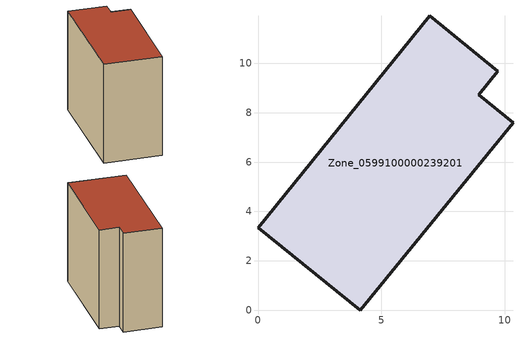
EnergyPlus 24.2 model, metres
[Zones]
Zone_0599100000239201
 floor ground (C_G): 0,3.35 6.95,11.93 9.71,9.67 8.94,8.72 10.33,7.59 4.15,0 z0
 wall outside (C_F): 4.15,0 10.33,7.59 8.94,8.72 9.71,9.67 6.95,11.93 0,3.35 4.15,0 z0:9.55
 roof outside (C_R): 6.95,11.93 0,3.35 4.15,0 10.33,7.59 8.94,8.72 9.71,9.67 z9.55
[BUILDING]
Pand.0599100000239201: North Axis=0; Terrain=City; Loads Convergence Tolerance Value=0.04; Temperature Convergence Tolerance Value=0.4; Solar Distribution=FullExterior; Maximum Number of Warmup Days=25; Minimum Number of Warmup Days=1
[Site:Location]
Rotterdam.The.Hague.AP_ZH_NLD Design_Conditions: Latitude=51.96; Longitude=4.45; Time Zone=1; Elevation=-4.5
[SITE:GROUNDTEMPERATURE:BUILDINGSURFACE]
18, 18, 18, 18, 18, 18, 18, 18, 18, 18, 18, 18
[MATERIAL] Thermal Absorptance=0.9; Solar Absorptance=0.7; Visible Absorptance=0.7
Name | Roughness | Thickness | Conductivity | Density | Specific Heat
G.TI.1946 | MediumSmooth | 0.15 | 1 | 540 | 1210
F.TI.1946 | Rough | 0.3 | 0.857143 | 1920 | 840
R.TI.1946 | MediumRough | 0.2 | 0.1 | 1500 | 1000
[CONSTRUCTION]
C_G: G.TI.1946
C_F: F.TI.1946
C_R: R.TI.1946
[ZONE]
Zone_0599100000239201: Type=1; Multiplier=1; Ceiling Height=Autocalculate; Volume=Autocalculate; Floor Area=autocalculate; Part of Total Floor Area=Yes
[ZONEINFILTRATION:DESIGNFLOWRATE]
Infil_Zone_0599100000239201: Zone or ZoneList or Space or SpaceList=Zone_0599100000239201; Schedule=AlwaysOn; Design Flow Rate Calculation Method=Flow/Area; Flow Rate per Floor Area=0.003; Constant Term Coefficient=1; Temperature Term Coefficient=0; Velocity Term Coefficient=0; Velocity Squared Term Coefficient=0
[HVACTEMPLATE:ZONE:IDEALLOADSAIRSYSTEM]
Zone_0599100000239201: Maximum Heating Supply Air Temperature=50; Minimum Cooling Supply Air Temperature=13; Maximum Heating Supply Air Humidity Ratio=0.0156; Minimum Cooling Supply Air Humidity Ratio=0.0077; Heating Limit=NoLimit; Cooling Limit=NoLimit; Dehumidification Control Type=ConstantSensibleHeatRatio; Cooling Sensible Heat Ratio=0.7; Dehumidification Setpoint=60; Humidification Control Type=None; Humidification Setpoint=30; Outdoor Air Method=None; Outdoor Air Flow Rate per Person=0.00944; Outdoor Air Flow Rate per Zone Floor Area=0; Outdoor Air Flow Rate per Zone=0; Demand Controlled Ventilation Type=None; Outdoor Air Economizer Type=NoEconomizer; Heat Recovery Type=None; Sensible Heat Recovery Effectiveness=0.7; Latent Heat Recovery Effectiveness=0.65
[ZONECONTROL:THERMOSTAT]
ThermostatControl_Zone_0599100000239201: Zone or ZoneList=Zone_0599100000239201; Control Type Schedule=DualSetpointControlType; Control 1=Thermostat_Zone_0599100000239201; Temperature Difference Between Cutout And Setpoint=0
[THERMOSTATSETPOINT:DUALSETPOINT]
Thermostat_Zone_0599100000239201: Heating Setpoint Temperature Schedule=HeatingSetpoint_Zone_0599100000239201; Cooling Setpoint Temperature Schedule=CoolingSetpoint_Zone_0599100000239201
[SCHEDULE:COMPACT]
HeatingSetpoint_Zone_0599100000239201: Through: 12/31, For: AllDays, Until: 24:00, 21
CoolingSetpoint_Zone_0599100000239201: Through: 12/31, For: AllDays, Until: 24:00, 24
DualSetpointControlType: Through: 12/31, For: AllDays, Until: 24:00, 4
AlwaysOn: Through: 12/31, For: AllDays, Until: 24:00, 1
